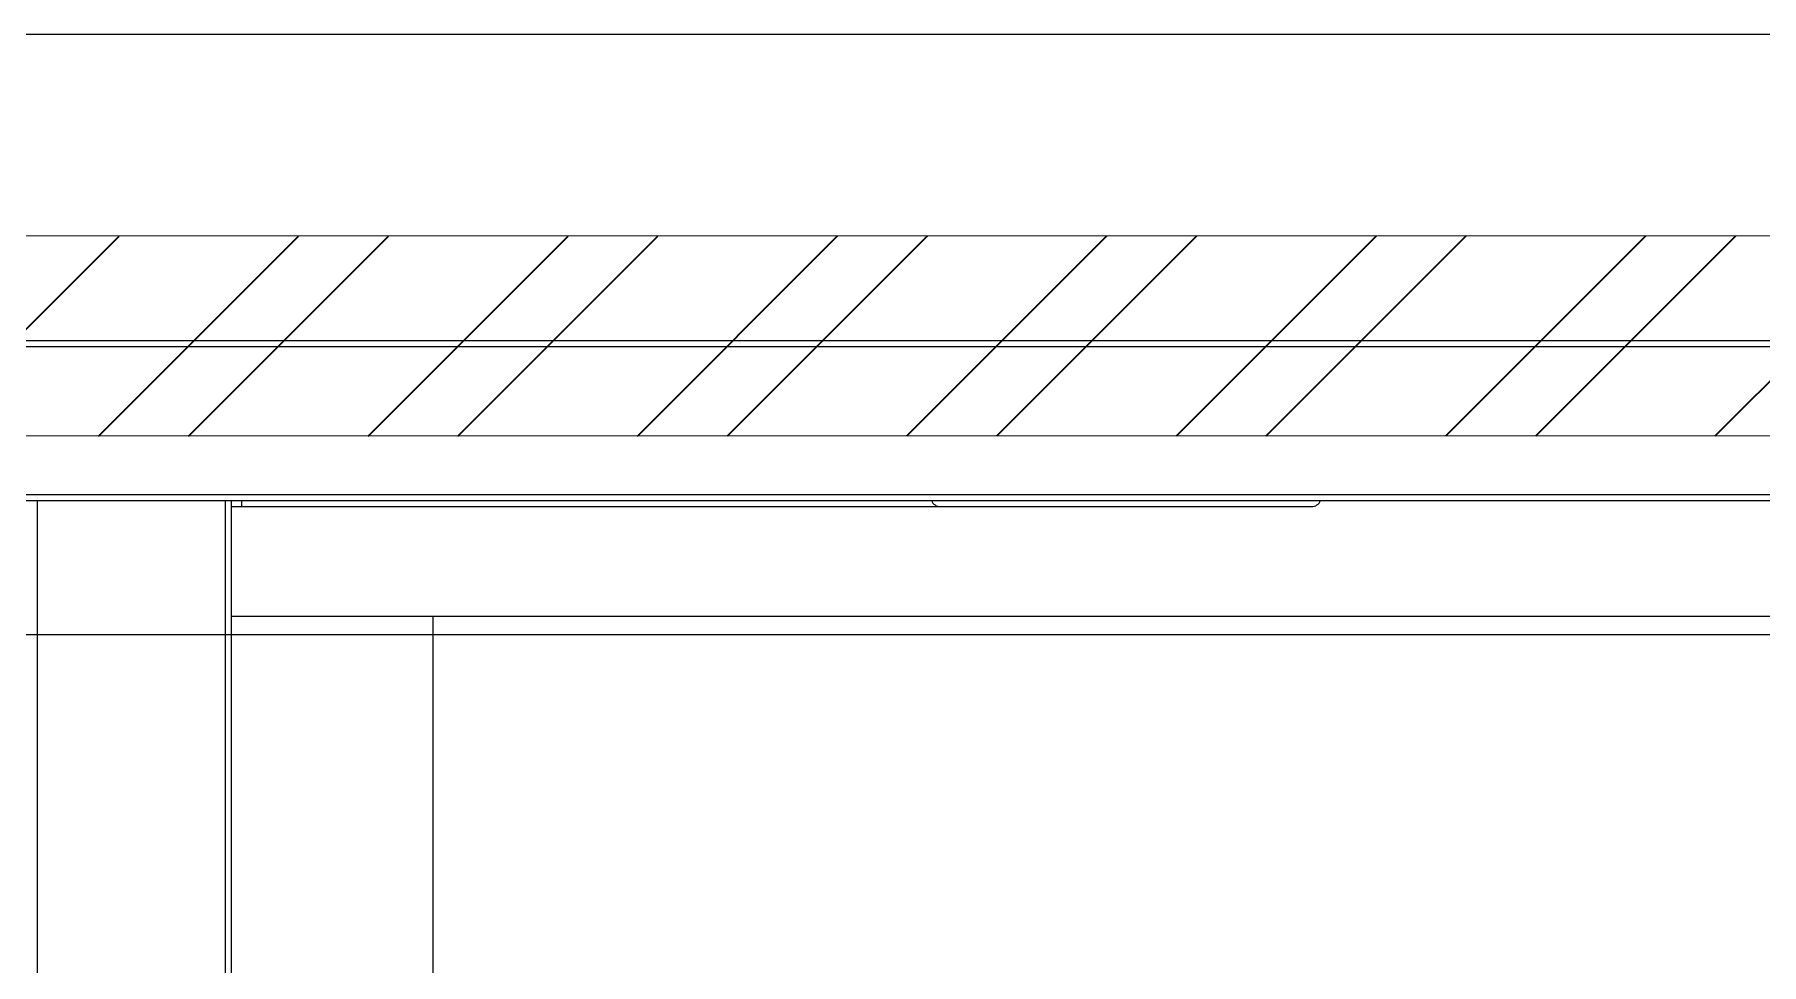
# Model space of a CAD drawing. Header units: millimetres. Extents: x 32496 to 166256, y 3504 to 23939.
# Drawn here: x 99788 to 100651, y 8393 to 8858 of the extents above; entities that cross this region are included whole.
import ezdxf

# ---------------------------------------------------------------- set-up
doc = ezdxf.new("R2010")
doc.units = ezdxf.units.MM
doc.layers.get('0').update_dxf_attribs({"lineweight": 35})
for name, color, linetype in [('FG-S100X100-2232_0', 7, 'Continuous'), ('FG-S120X100-_0', 7, 'Continuous'), ('QIAOJIA_0', 7, 'Continuous'), ('S04S0230_0', 7, 'Continuous')]:
    doc.layers.add(name, color=color, linetype=linetype)

# ---------------------------------------------------------------- blocks, each defined once
blk = doc.blocks.new('etryt5rte')
at = {"color": 2, "lineweight": -3}
for p, q in [((76194.75, -53517.2), (63702.7, -53517.2)), ((76094.75, -53617.2), (63802.7, -53619.51)), ((75994.75, -53717.2), (63902.7, -53719.51)), ((75894.64, -53817.41), (64002.7, -53817.41))]:
    blk.add_line(p, q, dxfattribs=at)
at = {"color": 2}
for p, q in [((71632.94, -53718.04), (71732.96, -53618.02)), ((71722.76, -53718.02), (71822.77, -53618.01)), ((71767.67, -53718.01), (71867.68, -53618)), ((71857.49, -53717.99), (71957.5, -53617.98)), ((71902.4, -53717.98), (72002.41, -53617.97)), ((71992.22, -53717.97), (72092.23, -53617.95)), ((72037.13, -53717.96), (72137.14, -53617.95)), ((72126.95, -53717.94), (72226.96, -53617.93)), ((72171.86, -53717.93), (72271.87, -53617.92)), ((72261.68, -53717.92), (72361.69, -53617.9)), ((72306.59, -53717.91), (72406.6, -53617.9)), ((72396.41, -53717.89), (72496.42, -53617.88)), ((72441.32, -53717.88), (72541.33, -53617.87)), ((72531.14, -53717.86), (72631.15, -53617.85))]:
    blk.add_line(p, q, dxfattribs=at)
blk = doc.blocks.new('gtrytrgtrr')
at = {"layer": 'FG-S100X100-2232_0', "color": 7, "linetype": 'Continuous'}
for p in [(68009.26, -72451.29), (68109.26, -74723.29)]:
    blk.add_line(p, (68109.26, -72451.29), dxfattribs=at)
at = {"layer": 'FG-S100X100-2232_0', "color": 9, "linetype": 'Continuous'}
for p, q in [((68012.26, -74723.29), (68012.26, -72451.29)), ((68106.26, -74723.29), (68106.26, -72451.29))]:
    blk.add_line(p, q, dxfattribs=at)
at = {"layer": 'FG-S120X100-_0', "color": 7, "linetype": 'Continuous'}
for p, q in [((68109.26, -72454.29), (68649.26, -72454.29)), ((68114.26, -72451.29), (68114.26, -72454.29))]:
    blk.add_line(p, q, dxfattribs=at)
for centre, start, end in [((68463.79, -72449.29), 203.67495, 270), ((68649.26, -72449.29), 270, 336.32505)]:
    blk.add_arc(centre, 5, start, end, dxfattribs=at)
at = {"layer": 'QIAOJIA_0', "color": 7, "linetype": 'Continuous'}
for p, q in [((68109.26, -72509.09), (70991.96, -72509.09)), ((68209.96, -72509.09), (68209.96, -72755.59))]:
    blk.add_line(p, q, dxfattribs=at)
at = {"layer": 'S04S0230_0', "color": 7, "linetype": 'Continuous'}
for p, q in [((60350.26, -72371.29), (72186.26, -72371.29)), ((60350.26, -72451.29), (72186.26, -72451.29))]:
    blk.add_line(p, q, dxfattribs=at)
at = {"layer": 'S04S0230_0', "color": 9, "linetype": 'Continuous'}
for p, q in [((60350.26, -72374.29), (72186.26, -72374.29)), ((60350.26, -72448.29), (72186.26, -72448.29))]:
    blk.add_line(p, q, dxfattribs=at)

msp = doc.modelspace()

# ---------------------------------------------------------------- block references
for name, p in [('etryt5rte', (28096.931, 62375.365)), ('gtrytrgtrr', (31776.885, 81076.369))]:
    msp.add_blockref(name, p)

doc.saveas('drawing.dxf')
